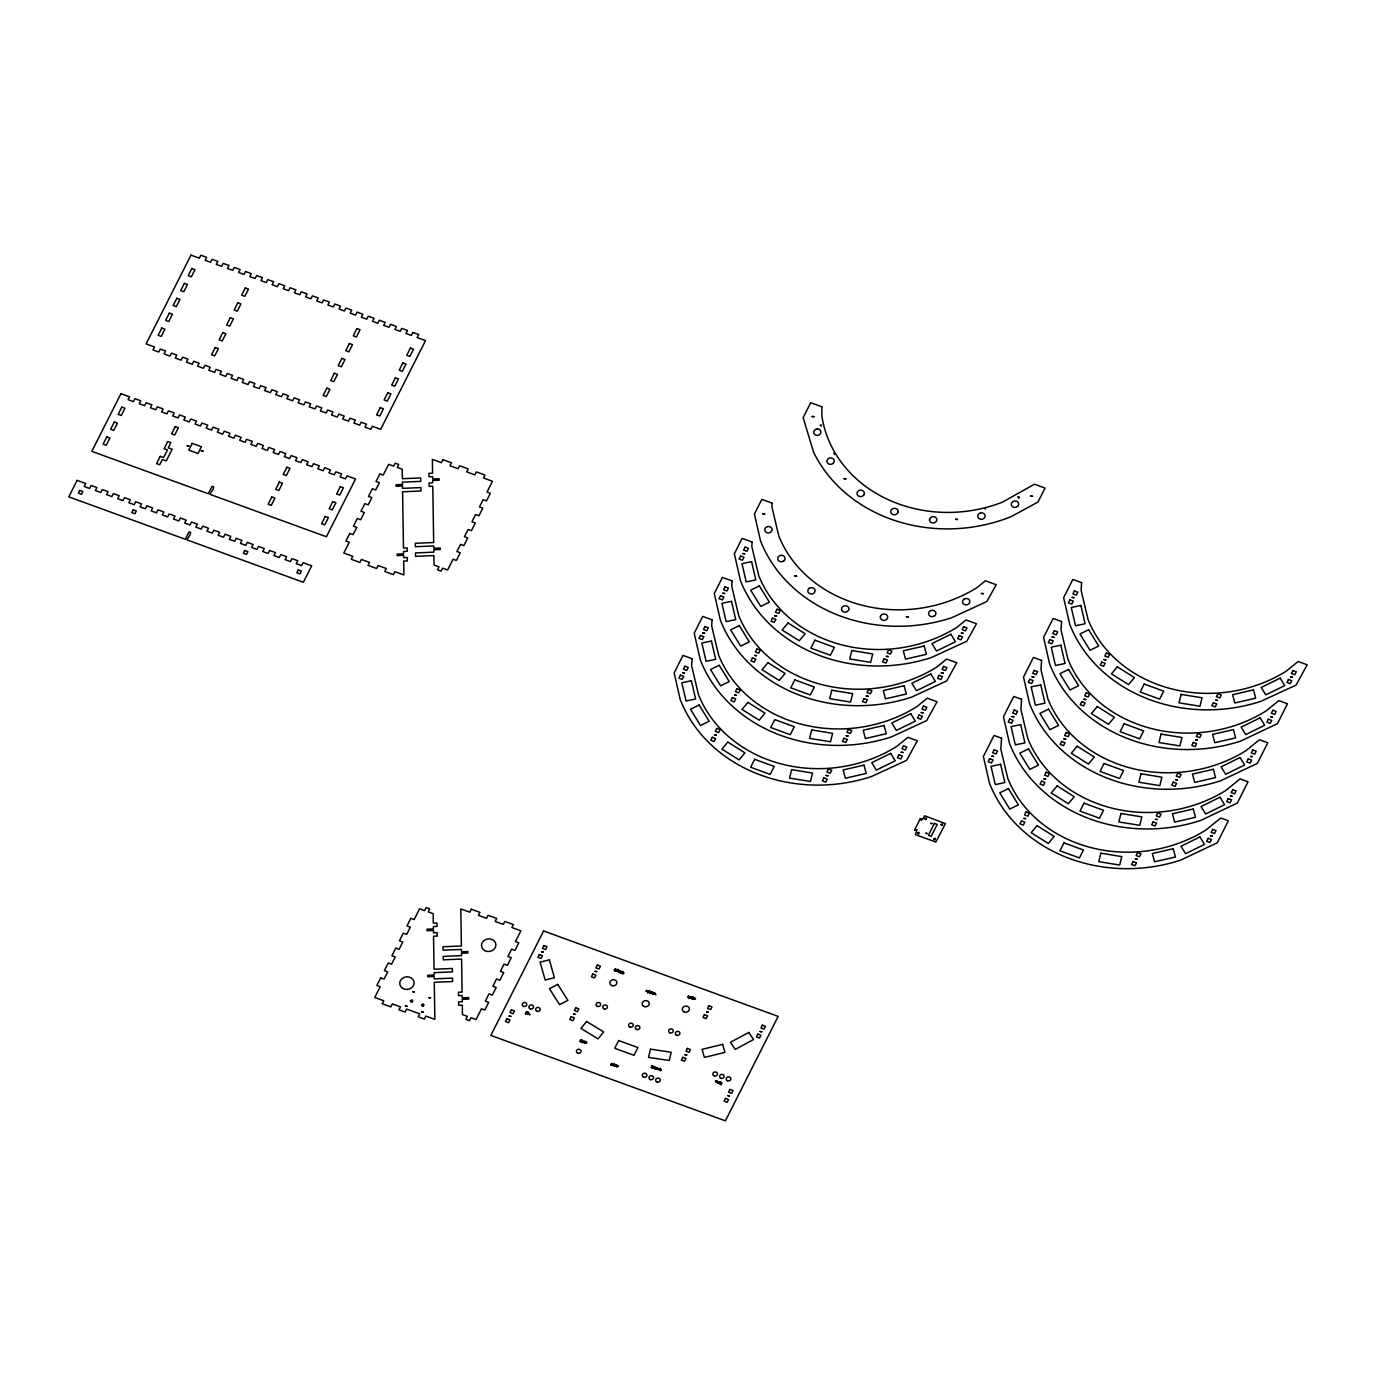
<?xml version="1.0" encoding="UTF-8"?>
<svg xmlns="http://www.w3.org/2000/svg" width="1376" height="1376" viewBox="0 0 1376 1376"><rect width="100%" height="100%" fill="white"/><g stroke="black" fill="none" stroke-linecap="round" stroke-linejoin="round"><path stroke-width="1.5" d="M612.131 1063.734L610.858 1064.542L612.096 1065.162M615.863 969.925C613.094 968.584 617.342 968.859 615.519 970.854M657.711 1068.825C658.812 1068.103 653.91 1070.494 657.401 1067.982M692.111 997.273C693.229 999.44 689.909 993.936 690.391 998.305M716.672 1080.831C713.817 1082.19 718.083 1083.342 716.363 1080.693M612.251 1063.442L612.544 1064.852L611.632 1063.768M648.113 990.875L647.597 991.89M617.807 971.301L617.979 969.994L616.895 970.235M528.384 1012.994C529.175 1011.085 525.116 1013.992 526.767 1012.392M720.886 1082.362L720.749 1084.322M617.652 971.422L616.018 971.267L618.03 969.495M720.284 1083.72L719.166 1083.308L719.837 1082.19M622.296 973.537L622.227 972.299M650.194 991.236C650.435 996.155 647.855 989.086 649.696 993.128M652.362 992.388C652.035 993.369 653.342 992.216 651.502 992.406M619.441 970.476C617.583 975.911 619.234 967.638 619.613 972.213M650.538 992.13L649.988 991.477M660.067 1070.666C659.637 1063.493 662.492 1075.12 659.998 1068.636M660.566 1069.565L659.689 1069.066M526.716 1013.579L527.765 1013.751L528.092 1012.1M580.861 1041.752L581.738 1040.617L580.672 1040.118M720.663 1083.308L719.854 1082.258M529.726 1014.748C529.003 1012.134 527.988 1013.734 529.726 1014.68M617.841 970.648L617.514 971.576M614.264 1064.25L614.092 1066.176L613.937 1064.491L612.423 1065.506L614.264 1064.25L612.423 1065.506M580.362 1041.58L581.532 1040.256M719.545 1082.465L720.061 1083.996M617.566 971.112L616.723 970.493M689.737 997.531L690.391 998.357L689.772 997.394M718.547 1082.602C716.793 1083.996 718.134 1079.386 717.36 1083.101M586.434 1042.819L586.434 1041.752L586.296 1042.802M617.772 1066.503L616.5 1066.95M654.598 1068.722L655.2 1067.742M690.047 997.72L690.58 998.374M617.652 1065.471L618.254 1066.331M655.647 1067.707L655.63 1067.363M586.658 1042.165L585.901 1041.752M615.45 1064.749L616.448 1065.746L615.244 1064.525M614.78 970.871L614.436 969.581L615.863 969.856M616.001 1064.818L615.536 1065.867M646.187 991.374L647.718 991.305L646.737 990.342M653.17 1066.194L652.74 1068.051M652.74 1068C654.976 1068.722 653.514 1064.044 653.789 1067.81M581.945 1041.185L581.962 1040.273M581.807 1042.595L582.977 1040.548M654.77 1067.415L655.647 1067.432M614.642 969.925L615.812 970.579M646.565 991.098L647.597 991.511M653.497 1067.707L652.602 1067.071L653.772 1067.759M656.283 1068.43L656.61 1069.444M692.214 998.701L693.143 997.273M584.542 1041.357L583.166 1042.612M693.865 999.268L694.14 997.703L693.865 998.942M617.342 1066.555L616.861 1065.592M654.546 1067.071L654.718 1068.43M653.927 993.988L654.202 992.75L653.892 994.315M585.471 1041.426L585.024 1043.146L586.21 1043.094M653.892 994.246C655.303 994.194 656.524 994.814 655.681 994.693M650.212 993.059L650.538 992.062M659.328 1069.72L660.016 1070.442M618.77 972.333L619.578 970.802M651.33 992.646C650.745 995.811 650.676 991.855 651.708 991.907M716.862 1081.553L716.827 1082.276M721.746 1082.912L721.11 1084.976L721.592 1082.585M717.532 1082.706L718.306 1082.878M616.052 970.235L615.657 969.082L615.829 970.648M691.543 997.462L690.442 998.099M610.91 1064.302L611.15 1065.127M691.75 997.686L692.283 999.045M820.836 425.562C818.789 425.648 822.091 424.221 821.472 425.855M525.236 1013.854L526.664 1011.652L525.529 1013.974M617.05 969.822L618.478 969.633M582.323 1042.303L581.721 1042.028M582.874 1042.509L583.871 1041.408M584.903 1041.271L584.336 1043.042L584.611 1041.735M619.905 972.694L620.731 971.009L620.198 972.798M620.559 972.987L621.883 971.422L621.35 973.21M622.829 971.903C624.979 972.815 623.122 974.758 622.468 973.623M647.632 993.094L648.767 990.772M614.573 1066.194L615.038 1064.474L615.984 1065.058M652.62 994.16L653.72 992.578L652.757 994.573M653.583 994.04L654.202 992.75M654.993 994.418L655.251 993.145M652.241 1065.832L651.278 1068L651.639 1065.815M689.015 996.929L688.464 995.639L687.776 997.359L689.256 997.032L688.877 998.529L689.41 996.792M658.02 1069.754L659.173 1068.412L658.072 1069.479M694.656 999.492L695.602 998.236L693.848 999.2M984.769 508.122L985.508 508.948L984.769 508.174M718.564 1082.654L719.304 1081.863L718.478 1083.497M1018.068 496.942C1018.257 499.78 1021.026 496.237 1018.068 496.994M581.928 1041.133L581.721 1040.05M580.534 1040.239L580.173 1041.305M527.369 1011.979L527.232 1013.871L527.197 1012.031M619.062 972.041L618.65 971.955M614.78 970.82L615.674 970.269M611.924 1065.282L611.236 1064.267L611.374 1065.179M656.266 1068.894L657.315 1068.842L656.369 1068.997M617.669 1065.746L617.532 1066.331M646.634 990.496L647.718 991.305M692.128 997.325L692.988 997.548M657.522 1068.258L656.713 1067.552M716.672 1081.054L716.363 1080.762M526.905 1013.321L527.834 1013.338M527.128 1012.512L528.074 1012.53M622.434 972.626L623.483 973.004L623.362 971.886M617.188 969.289L617.738 970.923M617.205 1065.454L617.084 1066.4M650.452 992.388L649.524 991.098M654.89 1068.739L654.77 1067.346M585.127 1043.249L586.451 1042.561M659.998 1068.705L660.463 1069.84M585.849 1042.492L586.296 1042.87M720.577 1082.241L721.058 1082.637M715.451 1081.33L716.844 1080.848M693.16 997.325L693.108 998.236M657.178 1067.828L657.436 1068.653M612.44 1063.51L612.75 1064.474M650.693 991.528L650.882 991.89M619.785 970.596L620.06 971.559M581.979 1040.325L581.738 1040.806M691.509 996.86L691.87 998.873M616.775 1066.022L616.534 1065.144M720.749 1082.258L720.852 1083.6M693.28 997.376L693.366 998.408M652.723 992.285L652.568 993.403M649.403 991.941L649.524 993.094M646.359 990.754L646.17 991.305M656.077 1068.103L656.197 1069.272M618.168 970.648L617.876 969.478M614.436 969.581L614.556 970.768M580.397 1040.342L580.5 1041.684M821.868 406.78L821.85 415.913A131.769 115.034 -7.2 0 0 1002.485 502.137L1034.477 484.214L1045.038 488.067L1037.968 502.051L1011.05 516.688A150.982 131.804 -7.2 0 1 813.594 452.24L803.154 417.65L810.705 402.721L821.868 406.78M187.188 445.755L188.873 445.944L187.188 445.755M201.343 450.915L203.046 451.104L201.343 450.915M412.662 991.7L414.365 991.89L412.662 991.7M421.572 1011.996L423.258 1012.186L421.572 1011.996M428.848 997.6L430.533 997.789L428.848 997.6M509.137 1016.159L510.823 1016.348L509.137 1016.159M595.068 971.404L596.771 971.594L595.068 971.404M682.668 672.692L684.491 672.898L682.668 672.692M685.093 1054.738L686.779 1054.928L685.093 1054.738M702.74 632.977L704.546 633.184L702.74 632.977M714.557 734.853L716.38 735.059L714.557 734.853M722.813 593.28L724.619 593.486L722.813 593.28M734.629 695.138L736.435 695.344L734.629 695.138M742.885 553.565L744.691 553.771L742.885 553.565M754.702 655.44L756.508 655.647L754.702 655.44M762.94 513.867L764.764 514.074L762.94 513.867M760.12 1031.518L761.822 1031.708L760.12 1031.518M774.757 615.726L776.58 615.932L774.757 615.726M794.829 576.028L796.635 576.234L794.829 576.028M812.15 416.481L813.956 416.687L812.15 416.481M826.15 775.496L827.974 775.703L826.15 775.496M844.038 478.642L845.862 478.848L844.038 478.642M846.223 735.782L848.029 735.988L846.223 735.782M866.295 696.084L868.101 696.273L866.295 696.084M886.35 656.369L888.174 656.576L886.35 656.369M901.194 752.276L903.017 752.483L901.194 752.276M906.423 616.672L908.229 616.861L906.423 616.672M914.644 829.848L916.674 831.035L915.35 834.63L935.869 842.06L945.45 823.588L924.689 815.813L922.694 819.116L920.303 818.668L914.644 829.848M915.539 829.608L916.863 829.745L915.539 829.608M921.266 712.579L923.072 712.768L921.266 712.579M917.586 833.082C919.22 836.212 920.166 830.382 917.586 833.082M920.561 819.683L921.886 819.821L920.596 819.528M925.773 833.34L927.097 833.478L925.773 833.34M930.795 823.398L932.12 823.553L930.795 823.398M933.771 838.964C935.405 842.112 936.351 836.281 933.771 838.964M941.339 672.864L943.145 673.07L941.339 672.864M941.046 824.568C942.68 827.716 943.626 821.885 941.046 824.568M955.632 519.285L957.455 519.492L955.632 519.285M961.394 633.166L963.217 633.356L961.394 633.166M981.466 593.452L983.272 593.658L981.466 593.452M991.907 756.25L993.73 756.456L991.976 756.06M1011.979 716.552L1013.785 716.758L1011.979 716.552M1030.676 496.065L1032.482 496.272L1030.676 496.065M1023.796 818.41L1025.602 818.617L1023.796 818.41M1032.052 676.837L1033.858 677.044L1032.052 676.837M1043.868 778.713L1045.674 778.919L1043.868 778.713M1052.107 637.14L1053.93 637.346L1052.107 637.14M1063.94 738.998L1065.746 739.204L1063.94 738.998M1072.179 597.425L1073.985 597.631L1072.179 597.425M1083.996 699.3L1085.819 699.507L1083.996 699.3M1104.068 659.586L1105.874 659.792L1104.068 659.586M1135.389 859.054L1137.195 859.26L1135.389 859.054M1155.462 819.356L1157.268 819.546L1155.462 819.356M1175.517 779.642L1177.34 779.848L1175.517 779.642M1195.589 739.944L1197.395 740.133L1195.589 739.944M1210.433 835.851L1212.239 836.04L1210.433 835.851M1215.662 700.229L1217.468 700.436L1215.662 700.229M1230.505 796.136L1232.311 796.343L1230.505 796.136M1250.578 756.439L1252.384 756.628L1250.578 756.439M1270.633 716.724L1272.456 716.93L1270.633 716.724M1290.705 677.026L1292.511 677.216L1290.705 677.026M541.611 951.917L543.296 952.123L541.611 951.917M929.557 519.337L929.505 520.162A3.681 3.216 -7.2 0 0 931.621 522.742L933.496 522.966A3.681 3.216 -7.2 0 0 936.781 520.231L936.832 519.388A3.681 3.216 -7.2 0 0 929.557 519.337M573.5 1014.078L575.185 1014.301L573.5 1014.078M706.679 1012.031L708.348 1012.254L706.679 1012.031M692.059 658.708L691.612 665.554L698.526 694.811A131.769 115.034 -7.2 0 0 896.619 746.514L907.954 737.33L917.345 740.752L906.578 760.343L871.283 776.614A150.982 131.804 -7.2 0 1 680.208 699.558L674.154 672.916L682.995 655.406L692.059 658.708M712.08 619.802L711.667 625.839L718.599 655.096A131.769 115.034 -7.2 0 0 916.674 706.8L927.321 698.2L937.056 701.743L926.65 720.646L891.356 736.917A150.982 131.804 -7.2 0 1 700.281 659.861L694.209 633.218L702.706 616.396L712.08 619.802M732.084 580.913L731.74 586.142L738.671 615.399A131.769 115.034 -7.2 0 0 936.746 667.102L946.671 659.07L956.767 662.75L946.722 680.931L911.428 697.202A150.982 131.804 -7.2 0 1 720.353 620.146L714.282 593.503L722.417 577.404L732.084 580.913M752.104 542.024L751.812 546.427L758.744 575.684A131.769 115.034 -7.2 0 0 956.819 627.387L966.021 619.94L976.478 623.741L966.795 641.233L931.483 657.504A150.982 131.804 -7.2 0 1 740.408 580.448L734.354 553.788L742.128 538.394L752.104 542.024M772.108 503.134L771.867 506.729L778.799 535.986A131.769 115.034 -7.2 0 0 976.874 587.69L985.388 580.81L996.19 584.748L986.85 601.518L951.556 617.79A150.982 131.804 -7.2 0 1 760.481 540.734L754.426 514.091L761.84 499.402L772.108 503.134M1001.573 738.19L1000.834 749.112L1007.765 778.369A131.769 115.034 -7.2 0 0 1205.84 830.072L1220.753 818.015L1228.355 820.784L1217.244 842.783L1180.522 860.189A150.982 131.804 -7.2 0 1 989.447 783.133L983.393 756.49L994.022 735.438L1001.573 738.19M1021.577 699.3L1020.906 709.414L1027.838 738.671A131.769 115.034 -7.2 0 0 1225.913 790.374L1240.103 778.885L1248.066 781.792L1237.316 803.068L1200.594 820.474A150.982 131.804 -7.2 0 1 1009.52 743.418L1003.448 716.776L1013.734 696.445L1021.577 699.3M1041.598 660.411L1040.978 669.699L1047.91 698.956A131.769 115.034 -7.2 0 0 1245.985 750.66L1259.47 739.755L1267.778 742.782L1257.372 763.37L1220.65 780.777A150.982 131.804 -7.2 0 1 1029.592 703.721L1023.52 677.061L1033.445 657.436L1041.598 660.411M1061.601 621.522L1061.034 630.002L1067.965 659.259A131.769 115.034 -7.2 0 0 1266.04 710.962L1278.82 700.625L1287.489 703.79L1277.444 723.656L1240.722 741.062A150.982 131.804 -7.2 0 1 1049.647 664.006L1043.593 637.363L1053.156 618.443L1061.601 621.522M1081.622 582.633L1081.106 590.287L1088.038 619.544A131.769 115.034 -7.2 0 0 1286.113 671.247L1298.17 661.495L1307.2 664.78L1296.089 685.093L1260.794 701.364A150.982 131.804 -7.2 0 1 1069.72 624.308L1063.648 597.648L1072.867 579.434L1081.622 582.633M405.404 1006.062L407.072 1006.32L405.404 1006.062M924.878 818.634C926.323 821.85 927.596 816.071 924.878 818.634M880.434 616.5L880.33 617.342A3.681 3.216 -7.2 0 0 884.063 620.387A3.681 3.216 -7.2 0 0 887.675 617.016L887.52 616.173A3.681 3.216 -7.2 0 0 885.766 614.315L883.925 613.971A3.681 3.216 -7.2 0 0 880.434 616.5M410.426 1000.834C412.318 1005.529 414.451 997.273 410.426 1000.834M421.589 1004.91C423.481 1009.588 425.614 1001.332 421.589 1004.91M650.452 1049.148L648.543 1057.404L669.286 1060.483L671.196 1052.244L650.452 1049.148M791.63 769.648L789.532 778.076L810.447 781.482L812.545 773.054L791.63 769.648M811.702 729.934L809.604 738.379L830.519 741.784L832.618 733.339L811.702 729.934M831.775 690.219L829.676 698.664L850.574 702.07L852.69 693.642L831.775 690.219M851.847 650.521L849.732 658.966L870.647 662.372L872.745 653.927L851.847 650.521M1100.869 853.206L1098.77 861.651L1119.686 865.057L1121.784 856.612L1100.869 853.206M1120.941 813.491L1118.843 821.936L1139.741 825.342L1141.856 816.914L1120.941 813.491M1141.014 773.794L1138.898 782.239L1159.813 785.644L1161.912 777.199L1141.014 773.794M1161.069 734.079L1158.97 742.524L1179.886 745.93L1181.984 737.502L1161.069 734.079M1181.141 694.381L1179.043 702.826L1199.958 706.232L1202.056 697.787L1181.141 694.381M727.732 1095.606L729.383 1095.898L727.732 1095.606M898.081 511.872L897.823 512.698A3.681 3.216 -7.2 0 1 893.024 514.555A3.681 3.216 -7.2 0 1 891.046 510.41L891.528 509.67A3.681 3.216 -7.2 0 1 894.933 508.346L896.688 508.948A3.681 3.216 -7.2 0 1 898.081 511.872M848.82 609.43L848.528 610.239A3.681 3.216 -7.2 0 1 843.626 611.873A3.681 3.216 -7.2 0 1 841.923 607.642L842.439 606.919A3.681 3.216 -7.2 0 1 845.913 605.75L847.616 606.42A3.681 3.216 -7.2 0 1 848.82 609.43M77.125 480.379L68.8 496.856L185.296 539.289L189.062 531.841L190.628 532.409L190.146 534.679L186.861 539.856L303.374 582.289L311.698 565.811L303.098 562.681L301.602 565.656L296.236 563.713L297.749 560.737L291.936 558.622L290.439 561.597L285.073 559.654L286.586 556.678L280.79 554.562L279.276 557.538L273.927 555.577L275.424 552.602L269.627 550.486L268.114 553.479L262.764 551.518L264.261 548.542L258.464 546.427L256.951 549.402L251.602 547.459L253.115 544.483L247.302 542.368L245.805 545.343L240.439 543.4L241.952 540.407L236.139 538.308L234.642 541.284L229.293 539.323L230.79 536.348L224.993 534.232L223.48 537.208L218.13 535.264L219.627 532.288L213.83 530.173L212.317 533.148L206.968 531.205L208.464 528.229L202.668 526.114L201.171 529.089L195.805 527.128L197.318 524.153L191.505 522.037L190.008 525.013L184.642 523.069L186.156 520.094L180.342 517.978L178.846 520.954L173.496 519.01L174.993 516.034L169.196 513.919L167.683 516.894L162.334 514.934L163.83 511.958L158.034 509.842L156.52 512.835L151.171 510.874L152.667 507.899L146.871 505.783L145.374 508.759L140.008 506.815L141.522 503.84L135.708 501.724L134.212 504.7L128.845 502.756L130.359 499.763L124.562 497.665L123.049 500.64L117.7 498.68L119.196 495.704L113.4 493.588L111.886 496.564L106.537 494.62L108.033 491.645L102.237 489.529L100.723 492.505L95.374 490.561L96.888 487.586L91.074 485.47L89.578 488.446L84.211 486.485L85.725 483.509L77.125 480.379M120.95 393.674L91.814 451.328L208.309 493.76L212.076 486.313L213.641 486.88L213.16 489.134L209.874 494.328L326.387 536.76L355.558 479.003L346.976 475.872L345.462 478.848L340.113 476.904L341.609 473.929L335.813 471.813L334.316 474.789L328.95 472.845L330.464 469.87L324.65 467.754L323.154 470.73L317.787 468.769L319.301 465.793L313.487 463.678L311.991 466.67L306.642 464.71L308.138 461.734L302.342 459.618L300.828 462.594L295.479 460.65L296.975 457.675L291.179 455.559L289.665 458.535L284.316 456.591L285.812 453.598L280.016 451.483L278.52 454.476L273.153 452.515L274.667 449.539L268.853 447.424L267.357 450.399L261.99 448.456L263.504 445.48L257.708 443.364L256.194 446.34L250.845 444.396L252.341 441.404L246.545 439.305L245.031 442.281L239.682 440.32L241.178 437.344L235.382 435.229L233.868 438.204L228.519 436.261L230.033 433.285L224.219 431.17L222.723 434.145L217.356 432.202L218.87 429.226L213.056 427.11L211.56 430.086L206.194 428.125L207.707 425.15L201.911 423.034L200.397 426.027L195.048 424.066L196.544 421.09L190.748 418.975L189.234 421.95L183.885 420.007L185.382 417.031L179.585 414.916L178.089 417.891L172.722 415.948L174.236 412.955L168.422 410.856L166.926 413.832L161.56 411.871L163.073 408.896L157.26 406.78L155.763 409.756L150.414 407.812L151.91 404.836L146.114 402.721L144.6 405.696L139.251 403.753L140.748 400.777L134.951 398.662L133.438 401.637L128.088 399.676L129.55 396.804L120.95 393.674M190.954 255.145L146.114 343.897L154.473 346.941L152.977 349.917L158.773 352.032L160.287 349.057L165.636 351L164.14 353.976L169.936 356.092L171.432 353.116L176.799 355.077L175.285 358.052L181.099 360.168L182.595 357.175L187.962 359.136L186.448 362.112L192.262 364.227L193.758 361.252L199.107 363.195L197.611 366.171L203.407 368.286L204.921 365.311L210.27 367.254L208.774 370.247L214.57 372.346L216.084 369.37L221.433 371.331L219.936 374.306L225.733 376.422L227.229 373.446L232.596 375.39L231.082 378.366L236.896 380.481L238.392 377.506L243.758 379.449L242.245 382.425L248.041 384.54L249.555 381.565L254.904 383.526L253.408 386.501L259.204 388.617L260.718 385.641L266.067 387.585L264.57 390.56L270.367 392.676L271.88 389.7L277.23 391.644L275.716 394.62L281.53 396.735L283.026 393.76L288.392 395.72L286.879 398.696L292.692 400.812L294.189 397.819L299.555 399.78L298.042 402.755L303.838 404.871L305.352 401.895L310.701 403.839L309.204 406.814L315.001 408.93L316.514 405.954L321.864 407.898L320.367 410.891L326.164 412.989L327.66 410.014L333.026 411.974L331.513 414.95L337.326 417.066L338.823 414.09L344.189 416.034L342.676 419.009L348.489 421.125L349.986 418.149L355.335 420.093L353.838 423.068L359.635 425.184L361.148 422.208L366.498 424.169L365.001 427.145L370.798 429.26L372.311 426.268L380.67 429.329L425.528 340.577L417.152 337.533L418.665 334.557L412.852 332.442L411.355 335.417L405.989 333.474L407.502 330.481L401.706 328.382L400.192 331.358L394.843 329.397L396.34 326.422L390.543 324.306L389.03 327.282L383.68 325.338L385.177 322.362L379.38 320.247L377.867 323.222L372.518 321.279L374.031 318.303L368.218 316.188L366.721 319.163L361.355 317.202L362.868 314.227L357.055 312.111L355.558 315.104L350.192 313.143L351.706 310.168L345.909 308.052L344.396 311.028L339.046 309.084L340.543 306.108L334.746 303.993L333.233 306.968L327.884 305.025L329.38 302.032L323.584 299.934L322.087 302.909L316.721 300.948L318.234 297.973L312.421 295.857L310.924 298.833L305.558 296.889L307.072 293.914L301.258 291.798L299.762 294.774L294.412 292.83L295.909 289.854L290.112 287.739L288.599 290.714L283.25 288.754L284.746 285.778L278.95 283.662L277.436 286.638L272.087 284.694L273.583 281.719L267.787 279.603L266.29 282.579L260.924 280.635L262.438 277.66L256.624 275.544L255.128 278.52L249.761 276.559L251.275 273.583L245.478 271.468L243.965 274.46L238.616 272.5L240.112 269.524L234.316 267.408L232.802 270.384L227.453 268.44L228.949 265.465L223.153 263.349L221.639 266.325L216.29 264.381L217.804 261.388L211.99 259.29L210.494 262.266L205.127 260.305L206.641 257.329L200.827 255.214L199.331 258.189L190.954 255.145M79.739 490.389L78.329 493.158L81.459 494.311L82.87 491.524L79.739 490.389M106.778 436.88L103.114 444.121L106.244 445.274L109.908 438.015L106.778 436.88M114.311 421.985L110.648 429.243L113.761 430.378L117.424 423.137L114.311 421.985M121.828 407.107L118.164 414.348L121.294 415.483L124.958 408.242L121.828 407.107M161.783 328.038L158.12 335.28L161.25 336.415L164.914 329.174L161.783 328.038M169.317 313.143L165.653 320.384L168.766 321.537L172.43 314.278L169.317 313.143M176.833 298.248L173.17 305.506L176.3 306.642L179.964 299.4L176.833 298.248M184.367 283.37L180.703 290.611L183.816 291.746L187.48 284.505L184.367 283.37M191.883 268.475L188.22 275.716L191.35 276.851L195.014 269.61L191.883 268.475M133.197 509.86L131.786 512.629L134.917 513.764L136.31 510.995L133.197 509.86M160.235 456.35L156.572 463.592L159.685 464.727L162.334 459.515L166.238 460.943L172.155 449.23L168.25 447.802L170.882 442.59L167.752 441.455L164.088 448.714L167.442 449.918L163.572 457.572L160.235 456.35M175.285 426.577L171.622 433.818L174.735 434.954L178.398 427.712L175.285 426.577M215.241 347.509L211.577 354.75L214.708 355.885L218.371 348.644L215.241 347.509M222.757 332.614L219.111 339.855L222.224 340.99L225.888 333.749L222.757 332.614M230.291 317.718L226.627 324.977L229.758 326.112L233.421 318.854L230.291 317.718M237.807 302.84L234.161 310.082L237.274 311.217L240.938 303.976L237.807 302.84M245.341 287.945L241.677 295.186L244.808 296.322L248.471 289.08L245.341 287.945M192.193 443.382L188.77 450.124L198.041 453.495L201.446 446.753L192.193 443.382M244.773 550.503L243.38 553.272L246.493 554.408L247.904 551.638L244.773 550.503M271.829 496.994L268.165 504.235L271.278 505.37L274.942 498.129L271.829 496.994M279.345 482.099L275.682 489.34L278.812 490.492L282.476 483.234L279.345 482.099M286.879 467.204L283.215 474.462L286.328 475.597L289.992 468.356L286.879 467.204M326.834 388.152L323.171 395.394L326.301 396.529L329.948 389.288L326.834 388.152M334.351 373.257L330.687 380.498L333.818 381.634L337.481 374.392L334.351 373.257M341.884 358.362L338.221 365.603L341.351 366.756L344.998 359.497L341.884 358.362M349.401 343.467L345.737 350.725L348.868 351.86L352.531 344.619L349.401 343.467M356.934 328.589L353.271 335.83L356.401 336.965L360.065 329.724L356.934 328.589M298.231 569.956L296.838 572.743L299.951 573.878L301.361 571.109L298.231 569.956M325.269 516.464L321.606 523.706L324.736 524.841L328.4 517.6L325.269 516.464M332.803 501.569L329.139 508.81L332.27 509.946L335.916 502.704L332.803 501.569M340.319 486.674L336.656 493.932L339.786 495.068L343.45 487.809L340.319 486.674M380.292 407.606L376.628 414.864L379.742 415.999L383.405 408.758L380.292 407.606M387.808 392.728L384.145 399.969L387.275 401.104L390.939 393.863L387.808 392.728M395.342 377.832L391.678 385.074L394.792 386.209L398.455 378.968L395.342 377.832M402.858 362.937L399.195 370.196L402.325 371.331L405.989 364.072L402.858 362.937M410.392 348.059L406.728 355.3L409.842 356.436L413.505 349.194L410.392 348.059M349.779 533.406L345.909 541.043L349.263 542.264L343.811 553.032L352.789 556.317L351.293 559.292L359.876 562.423L361.389 559.447L369.542 562.406L368.028 565.381L376.628 568.512L378.125 565.536L386.278 568.512L384.764 571.487L393.364 574.618L394.86 571.642L403.89 574.927L403.684 561.098L407.348 560.944L407.296 557.521L403.632 557.676L403.581 555.319L397.165 555.594L397.148 554.081L403.564 553.823L403.529 551.466L407.193 551.312L407.141 547.872L403.478 548.026L402.583 491.782L420.936 491.008L420.884 487.586L402.532 488.36L402.497 486.003L396.064 486.261L396.047 484.765L402.463 484.49L402.428 482.133L420.781 481.376L420.729 477.936L402.377 478.71L402.222 469.25L397.251 467.444L398.748 464.469L395.187 463.162L393.674 466.137L388.651 464.314L383.216 475.064L379.879 473.843L376.009 481.497L379.363 482.718L375.7 489.959L372.346 488.738L368.493 496.375L371.83 497.596L368.166 504.854L364.829 503.633L360.959 511.27L364.313 512.491L360.65 519.732L357.296 518.511L353.426 526.165L356.78 527.386L353.116 534.628L349.779 533.406M442.9 459.687L441.404 462.663L432.374 459.378L432.58 473.189L428.916 473.344L428.968 476.767L432.632 476.612L432.683 478.986L439.099 478.71L439.116 480.207L432.7 480.482L432.735 482.838L429.071 482.993L429.123 486.416L432.786 486.261L433.681 542.522L415.328 543.279L415.38 546.719L433.732 545.945L433.767 548.302L440.2 548.026L440.217 549.54L433.801 549.798L433.836 552.154L415.483 552.928L415.535 556.351L433.887 555.594L434.042 565.037L439.013 566.843L437.516 569.836L441.077 571.126L442.59 568.15L447.613 569.974L453.048 559.224L456.385 560.445L460.255 552.808L456.901 551.587L460.564 544.346L463.918 545.567L467.771 537.913L464.434 536.692L468.098 529.45L471.435 530.672L475.305 523.018L471.951 521.814L475.614 514.555L478.968 515.776L482.821 508.14L479.484 506.918L483.148 499.677L486.485 500.881L490.355 493.244L487.001 492.023L492.453 481.256L483.458 477.988L484.971 475.012L476.371 471.882L474.875 474.858L466.722 471.882L468.236 468.906L459.636 465.776L458.139 468.752L449.986 465.793L451.5 462.818L442.9 459.687M380.722 977.854L376.852 985.508L380.206 986.712L374.771 997.497L383.749 1000.765L382.236 1003.74L390.836 1006.871L392.332 1003.895L400.485 1006.854L398.971 1009.829L405.06 1012.048L406.574 1009.072L419.732 1013.871L418.235 1016.847L424.307 1019.066L425.82 1016.09L434.85 1019.375L434.266 982.309L452.618 981.535L452.549 978.112L434.214 978.869L434.162 976.513L427.747 976.788L427.73 975.292L434.145 975.016L434.111 972.66L452.463 971.886L452.412 968.463L434.059 969.237L433.526 936.23L437.207 936.076L437.155 932.653L433.474 932.808L433.44 930.451L427.024 930.709L426.99 929.213L433.423 928.938L433.388 926.581L437.052 926.426L437 923.004L433.32 923.158L433.182 913.716L428.194 911.892L429.708 908.917L426.13 907.61L424.616 910.602L419.611 908.762L414.176 919.512L410.822 918.291L406.952 925.945L410.306 927.166L406.642 934.407L403.288 933.186L399.436 940.823L402.79 942.044L399.126 949.302L395.772 948.081L391.902 955.718L395.256 956.939L391.592 964.18L388.238 962.959L384.386 970.613L387.74 971.834L384.076 979.076L380.722 977.854M471.332 909.226L469.835 912.202L460.805 908.917L461.39 945.983L443.038 946.757L443.089 950.18L461.442 949.423L461.476 951.779L467.909 951.504L467.926 953L461.51 953.276L461.545 955.632L443.192 956.406L443.244 959.829L461.596 959.055L462.112 992.062L458.449 992.216L458.5 995.639L462.164 995.484L462.198 997.841L468.631 997.583L468.648 999.079L462.233 999.354L462.267 1001.711L458.604 1001.866L458.655 1005.288L462.319 1005.134L462.474 1014.576L467.444 1016.4L465.948 1019.375L469.526 1020.682L471.022 1017.707L476.044 1019.53L481.48 1008.78L484.834 1010.001L488.686 1002.347L485.332 1001.126L488.996 993.885L492.35 995.106L496.22 987.469L492.866 986.248L496.53 978.99L499.884 980.211L503.736 972.574L500.382 971.353L504.046 964.112L507.4 965.333L511.27 957.679L507.916 956.458L511.58 949.216L514.934 950.438L518.786 942.801L515.45 941.58L520.885 930.812L511.906 927.527L513.403 924.552L504.82 921.421L503.306 924.397L495.171 921.438L496.667 918.463L488.067 915.332L486.571 918.308L478.418 915.332L479.932 912.357L471.332 909.226M543.606 930.967L490.819 1035.423L725.376 1120.855L778.162 1016.4L543.606 930.967M680.398 675.169L678.901 678.144L682.238 679.366L683.752 676.39L680.398 675.169M684.921 666.225L683.408 669.2L686.762 670.422L688.258 667.446L684.921 666.225M700.47 635.454L698.974 638.43L702.31 639.651L703.824 636.675L700.47 635.454M704.994 626.527L703.48 629.503L706.834 630.724L708.33 627.748L704.994 626.527M720.542 595.756L719.029 598.732L722.383 599.953L723.879 596.96L720.542 595.756M725.049 586.812L723.552 589.788L726.889 591.009L728.403 588.034L725.049 586.812M740.598 556.042L739.101 559.017L742.455 560.238L743.952 557.263L740.598 556.042M745.121 547.115L743.608 550.09L746.962 551.312L748.475 548.336L745.121 547.115M506.867 1018.756L505.456 1021.542L508.587 1022.678L509.98 1019.891L506.867 1018.756M511.373 1009.829L509.98 1012.598L513.093 1013.751L514.504 1010.964L511.373 1009.829M539.323 954.531L537.93 957.318L541.043 958.453L542.454 955.666L539.323 954.531M543.847 945.604L542.436 948.374L545.567 949.526L546.977 946.74L543.847 945.604M834.114 453.254L834.854 454.08L834.114 453.306M712.286 737.312L710.79 740.305L714.127 741.509L715.64 738.534L712.286 737.312M716.81 728.386L715.296 731.361L718.65 732.582L720.147 729.607L716.81 728.386M732.359 697.615L730.845 700.59L734.199 701.812L735.713 698.836L732.359 697.615M736.865 688.671L735.369 691.664L738.723 692.868L740.219 689.892L736.865 688.671M752.431 657.9L750.918 660.876L754.272 662.097L755.768 659.121L752.431 657.9M756.938 648.973L755.441 651.949L758.778 653.17L760.292 650.194L756.938 648.973M772.486 618.202L770.99 621.178L774.327 622.399L775.84 619.424L772.486 618.202M777.01 609.258L775.496 612.251L778.85 613.455L780.347 610.48L777.01 609.258M571.229 1016.692L569.819 1019.478L572.949 1020.614L574.36 1017.827L571.229 1016.692M575.736 1007.765L574.342 1010.534L577.456 1011.687L578.866 1008.9L575.736 1007.765M592.798 974.002L591.405 976.788L594.518 977.923L595.928 975.154L592.798 974.002M597.322 965.075L595.911 967.861L599.042 968.996L600.435 966.21L597.322 965.075M754.684 759.311L750.677 767.258L770.199 774.378L774.206 766.432L754.684 759.311M774.757 719.614L770.732 727.56L790.271 734.664L794.279 726.717L774.757 719.614M794.812 679.899L790.804 687.845L810.326 694.966L814.351 687.02L794.812 679.899M814.884 640.201L810.877 648.148L830.399 655.251L834.406 647.305L814.884 640.201M618.65 1040.531L614.728 1048.271L634.044 1055.306L637.948 1047.549L618.65 1040.531M682.823 1057.336L681.412 1060.122L684.543 1061.257L685.953 1058.471L682.823 1057.336M687.329 1048.409L685.936 1051.178L689.049 1052.313L690.46 1049.544L687.329 1048.409M704.392 1014.645L702.981 1017.432L706.112 1018.567L707.522 1015.798L704.392 1014.645M708.915 1005.736L707.522 1008.488L710.618 1009.623L712.011 1006.871L708.915 1005.736M823.88 777.956L822.384 780.932L825.72 782.153L827.234 779.177L823.88 777.956M828.404 769.029L826.89 772.005L830.244 773.226L831.74 770.25L828.404 769.029M843.952 738.258L842.439 741.234L845.793 742.455L847.289 739.48L843.952 738.258M848.459 729.314L846.962 732.307L850.299 733.511L851.813 730.536L848.459 729.314M864.008 698.544L862.511 701.519L865.865 702.74L867.362 699.765L864.008 698.544M868.531 689.617L867.018 692.592L870.372 693.814L871.885 690.838L868.531 689.617M884.08 658.846L882.584 661.822L885.92 663.043L887.434 660.067L884.08 658.846M888.604 649.902L887.09 652.878L890.444 654.099L891.94 651.123L888.604 649.902M725.41 1098.358L724 1101.144L727.13 1102.279L728.54 1099.493L725.41 1098.358M729.934 1089.431L728.523 1092.2L731.654 1093.335L733.047 1090.566L729.934 1089.431M757.849 1034.116L756.456 1036.902L759.569 1038.037L760.98 1035.268L757.849 1034.116M762.373 1025.189L760.962 1027.975L764.093 1029.11L765.486 1026.324L762.373 1025.189M898.924 754.753L897.427 757.729L900.764 758.95L902.278 755.974L898.924 754.753M903.447 745.809L901.934 748.785L905.288 750.006L906.784 747.03L903.447 745.809M918.996 715.038L917.482 718.014L920.836 719.235L922.333 716.26L918.996 715.038M923.502 706.112L922.006 709.087L925.343 710.308L926.856 707.333L923.502 706.112M939.068 675.341L937.555 678.316L940.909 679.538L942.405 676.562L939.068 675.341M943.575 666.397L942.078 669.372L945.415 670.594L946.929 667.618L943.575 666.397M959.124 635.626L957.627 638.602L960.964 639.823L962.478 636.847L959.124 635.626M963.647 626.699L962.134 629.675L965.488 630.896L966.984 627.92L963.647 626.699M934.407 823.381L928.387 835.301L931.191 836.316L937.211 824.396L934.407 823.381M989.636 758.726L988.14 761.702L991.477 762.923L992.99 759.948L989.636 758.726M994.16 749.8L992.646 752.775L996 753.996L997.497 751.021L994.16 749.8M1009.709 719.029L1008.195 722.004L1011.549 723.226L1013.046 720.233L1009.709 719.029M1014.215 710.085L1012.719 713.06L1016.056 714.282L1017.569 711.306L1014.215 710.085M1029.781 679.314L1028.268 682.29L1031.622 683.511L1033.118 680.535L1029.781 679.314M1034.288 670.387L1032.791 673.363L1036.128 674.584L1037.642 671.591L1034.288 670.387M1049.836 639.616L1048.34 642.592L1051.677 643.813L1053.19 640.82L1049.836 639.616M1054.36 630.672L1052.846 633.648L1056.2 634.869L1057.697 631.894L1054.36 630.672M1069.909 599.902L1068.395 602.877L1071.749 604.098L1073.263 601.123L1069.909 599.902M1074.415 590.975L1072.919 593.95L1076.273 595.172L1077.769 592.179L1074.415 590.975M1021.525 820.887L1020.012 823.863L1023.366 825.084L1024.879 822.108L1021.525 820.887M1026.049 811.943L1024.535 814.936L1027.889 816.14L1029.386 813.164L1026.049 811.943M1041.598 781.172L1040.084 784.148L1043.438 785.369L1044.934 782.394L1041.598 781.172M1046.104 772.246L1044.608 775.221L1047.944 776.442L1049.458 773.467L1046.104 772.246M1061.653 741.475L1060.156 744.45L1063.51 745.672L1065.007 742.696L1061.653 741.475M1066.176 732.531L1064.663 735.524L1068.017 736.728L1069.53 733.752L1066.176 732.531M1081.725 701.76L1080.229 704.736L1083.566 705.957L1085.079 702.981L1081.725 701.76M1086.249 692.833L1084.735 695.809L1088.089 697.03L1089.586 694.054L1086.249 692.833M1101.798 662.062L1100.284 665.038L1103.638 666.259L1105.134 663.284L1101.798 662.062M1106.304 653.118L1104.808 656.094L1108.144 657.315L1109.658 654.34L1106.304 653.118M1063.923 842.886L1059.898 850.832L1079.438 857.936L1083.445 849.99L1063.923 842.886M1083.996 803.171L1079.971 811.118L1099.51 818.238L1103.518 810.292L1083.996 803.171M1104.051 763.474L1100.043 771.42L1119.565 778.524L1123.59 770.577L1104.051 763.474M1124.123 723.759L1120.116 731.705L1139.638 738.826L1143.645 730.88L1124.123 723.759M1144.196 684.061L1140.171 692.008L1159.71 699.111L1163.718 691.165L1144.196 684.061M1133.119 861.531L1131.605 864.506L1134.959 865.728L1136.473 862.752L1133.119 861.531M1137.625 852.587L1136.129 855.562L1139.483 856.784L1140.979 853.808L1137.625 852.587M1153.191 821.816L1151.678 824.792L1155.032 826.013L1156.528 823.037L1153.191 821.816M1157.698 812.889L1156.201 815.865L1159.538 817.086L1161.052 814.11L1157.698 812.889M1173.246 782.118L1171.75 785.094L1175.087 786.315L1176.6 783.34L1173.246 782.118M1177.77 773.174L1176.256 776.15L1179.61 777.371L1181.107 774.396L1177.77 773.174M1193.319 742.404L1191.805 745.379L1195.159 746.6L1196.673 743.625L1193.319 742.404M1197.825 733.477L1196.329 736.452L1199.683 737.674L1201.179 734.698L1197.825 733.477M1213.391 702.706L1211.878 705.682L1215.232 706.903L1216.728 703.927L1213.391 702.706M1217.898 693.762L1216.401 696.738L1219.738 697.959L1221.252 694.983L1217.898 693.762M1208.162 838.311L1206.649 841.286L1210.003 842.508L1211.516 839.532L1208.162 838.311M1212.669 829.384L1211.172 832.36L1214.526 833.581L1216.023 830.605L1212.669 829.384M1228.235 798.613L1226.721 801.589L1230.075 802.81L1231.572 799.834L1228.235 798.613M1232.741 789.669L1231.245 792.645L1234.582 793.866L1236.095 790.89L1232.741 789.669M1248.29 758.898L1246.794 761.874L1250.13 763.095L1251.644 760.12L1248.29 758.898M1252.814 749.972L1251.3 752.947L1254.654 754.168L1256.15 751.193L1252.814 749.972M1268.362 719.201L1266.866 722.176L1270.203 723.398L1271.716 720.422L1268.362 719.201M1272.886 710.257L1271.372 713.232L1274.726 714.454L1276.223 711.478L1272.886 710.257M1288.435 679.486L1286.921 682.462L1290.275 683.683L1291.772 680.707L1288.435 679.486M1292.941 670.559L1291.445 673.535L1294.782 674.756L1296.295 671.78L1292.941 670.559M586.537 1021.508L580.93 1028.44L598.061 1038.846L603.668 1031.914L586.537 1021.508M788.018 622.967L782.136 630.002L799.267 640.752L805.149 633.734L788.018 622.967M767.963 662.682L762.08 669.716L779.194 680.466L785.077 673.432L767.963 662.682M747.89 702.379L742.008 709.414L759.122 720.181L765.004 713.146L747.89 702.379M727.818 742.094L721.936 749.129L739.067 759.879L744.949 752.844L727.818 742.094M1117.329 666.827L1111.447 673.862L1128.561 684.612L1134.443 677.594L1117.329 666.827M1097.257 706.542L1091.374 713.576L1108.506 724.326L1114.371 717.292L1097.257 706.542M1077.184 746.239L1071.319 753.274L1088.433 764.024L1094.316 757.006L1077.184 746.239M1057.129 785.954L1051.247 792.989L1068.361 803.739L1074.243 796.704L1057.129 785.954M1037.057 825.652L1031.174 832.686L1048.306 843.454L1054.171 836.419L1037.057 825.652M863.698 495.102L863.062 495.756A3.681 3.216 -7.2 0 1 857.884 495.549A3.681 3.216 -7.2 0 1 858.297 491.008L859.106 490.527A3.681 3.216 -7.2 0 1 861.909 490.303L863.474 491.198A3.681 3.216 -7.2 0 1 863.698 495.102M809.329 588.257L808.641 588.859A3.681 3.216 -7.2 0 0 808.555 592.781L810.051 593.778A3.681 3.216 -7.2 0 0 813.698 593.297L814.386 592.695A3.681 3.216 -7.2 0 0 809.329 588.257M1017.655 506.334L1016.038 507.245A3.681 3.216 -7.2 0 1 1012.478 506.609L1011.859 505.99A3.681 3.216 -7.2 0 1 1013.063 501.518A3.681 3.216 -7.2 0 1 1018.102 502.412L1018.498 503.169A3.681 3.216 -7.2 0 1 1017.655 506.334M833.202 463.334L832.428 463.867A3.681 3.216 -7.2 0 1 828.008 463.506L827.045 462.095A3.681 3.216 -7.2 0 1 828.748 458.432L829.625 458.07A3.681 3.216 -7.2 0 1 833.202 463.334M783.821 560.875L783.013 561.374A3.681 3.216 -7.2 0 1 778.111 560.066A3.681 3.216 -7.2 0 1 779.762 555.698L780.674 555.405A3.681 3.216 -7.2 0 1 784.148 556.334L784.991 557.796A3.681 3.216 -7.2 0 1 783.821 560.875M964.576 598.904L963.785 599.386A3.681 3.216 -7.2 0 0 962.908 603.256L963.441 603.944A3.681 3.216 -7.2 0 0 969.495 600.211L968.962 599.54A3.681 3.216 -7.2 0 0 965.488 598.612L964.576 598.904M748.75 1032.447L730.45 1042.32L735.248 1049.406L753.549 1039.534L748.75 1032.447M557.762 984.408L549.402 988.656L559.55 1004.635L567.927 1000.369L557.762 984.408M759.346 585.866L750.694 590.149L760.722 606.42L769.373 602.155L759.346 585.866M739.29 625.581L730.639 629.847L740.649 646.135L749.301 641.87L739.29 625.581M719.218 665.279L710.566 669.562L720.577 685.833L729.228 681.567L719.218 665.279M699.146 704.994L690.494 709.259L700.522 725.548L709.173 721.282L699.146 704.994M1088.657 629.726L1080.005 633.992L1090.016 650.28L1098.667 646.015L1088.657 629.726M1068.584 669.441L1059.933 673.707L1069.96 689.995L1078.612 685.73L1068.584 669.441M1048.529 709.139L1039.878 713.422L1049.888 729.693L1058.54 725.427L1048.529 709.139M1028.457 748.854L1019.805 753.119L1029.816 769.408L1038.467 765.142L1028.457 748.854M1008.384 788.551L999.733 792.834L1009.76 809.105L1018.412 804.84L1008.384 788.551M950.885 634.267L931.948 643.572L936.506 651.02L955.443 641.715L950.885 634.267M930.812 673.965L911.875 683.27L916.45 690.735L935.388 681.412L930.812 673.965M910.757 713.68L891.82 722.985L896.378 730.432L915.315 721.127L910.757 713.68M890.685 753.377L871.748 762.7L876.306 770.147L895.243 760.825L890.685 753.377M1280.196 678.127L1261.242 687.432L1265.817 694.88L1284.754 685.575L1280.196 678.127M1260.124 717.825L1241.186 727.13L1245.744 734.595L1264.682 725.272L1260.124 717.825M1240.051 757.54L1221.114 766.845L1225.672 774.292L1244.626 764.987L1240.051 757.54M1219.996 797.237L1201.042 806.542L1205.617 814.007L1224.554 804.685L1219.996 797.237M1199.924 836.952L1180.986 846.257L1185.544 853.705L1204.482 844.4L1199.924 836.952M980.486 513.024L979.592 513.368A3.681 3.216 -7.2 0 0 977.768 516.206L977.906 517.032A3.681 3.216 -7.2 0 0 982.412 519.165A3.681 3.216 -7.2 0 0 984.992 515.14L984.614 514.383A3.681 3.216 -7.2 0 0 981.432 512.87L980.486 513.024M933.874 616.31L932.016 616.689A3.681 3.216 -7.2 0 1 928.645 614.212L928.576 613.386A3.681 3.216 -7.2 0 1 935.542 611.959L935.852 612.733A3.681 3.216 -7.2 0 1 933.874 616.31M767.791 526.561L766.879 526.836A3.681 3.216 -7.2 0 0 764.764 529.536L765.09 531.153A3.681 3.216 -7.2 0 0 768.1 532.925L769.064 532.856A3.681 3.216 -7.2 0 0 772.039 529.055A3.681 3.216 -7.2 0 0 767.791 526.561M549.368 959.88L540.097 962.134L545.171 980.039L554.425 977.734L549.368 959.88M722.658 1044.35L702.104 1049.355L704.357 1057.422L724.928 1052.416L722.658 1044.35M924.208 646.015L903.327 650.814L905.511 659.121L926.392 654.305L924.208 646.015M904.135 685.73L883.272 690.528L885.456 698.819L906.32 694.02L904.135 685.73M884.08 725.427L863.199 730.243L865.384 738.534L886.264 733.718L884.08 725.427M864.008 765.142L843.127 769.941L845.311 778.231L866.192 773.432L864.008 765.142M1253.502 689.875L1232.638 694.674L1234.822 702.981L1255.686 698.165L1253.502 689.875M1233.446 729.59L1212.566 734.388L1214.75 742.679L1235.631 737.88L1233.446 729.59M1213.374 769.287L1192.51 774.086L1194.695 782.394L1215.558 777.578L1213.374 769.287M1193.302 809.002L1172.438 813.801L1174.622 822.091L1195.486 817.292L1193.302 809.002M1173.246 848.7L1152.366 853.516L1154.55 861.806L1175.431 856.99L1173.246 848.7M751.588 561.649L741.991 563.627L746.222 581.893L755.82 579.898L751.588 561.649M731.516 601.346L721.918 603.324L726.15 621.591L735.747 619.613L731.516 601.346M711.444 641.061L701.863 643.039L706.077 661.306L715.675 659.328L711.444 641.061M691.388 680.759L681.791 682.737L686.022 701.003L695.62 699.025L691.388 680.759M1080.882 605.492L1071.285 607.487L1075.516 625.736L1085.114 623.758L1080.882 605.492M1060.827 645.206L1051.23 647.184L1055.461 665.451L1065.058 663.473L1060.827 645.206M1040.755 684.921L1031.157 686.899L1035.388 705.166L1044.986 703.17L1040.755 684.921M1020.682 724.619L1011.085 726.597L1015.316 744.863L1024.914 742.885L1020.682 724.619M1000.627 764.334L991.03 766.312L995.261 784.578L1004.841 782.583L1000.627 764.334M817.189 428.951L816.243 429.106A3.681 3.216 -7.2 0 0 817.241 435.384L818.187 435.246A3.681 3.216 -7.2 0 0 820.887 432.047L820.388 430.447A3.681 3.216 -7.2 0 0 817.189 428.951M402.652 988.329A7.224 6.312 -7.2 0 0 414.107 983.599A7.224 6.312 -7.2 0 0 404.045 977.407A7.224 6.312 -7.2 0 0 402.652 988.329M484.92 950.678A7.224 6.312 -7.2 0 0 495.928 945.157A7.224 6.312 -7.2 0 0 485.298 939.705A7.224 6.312 -7.2 0 0 484.92 950.678M523.534 1006.424A2.322 2.03 -7.2 0 0 526.802 1004.274A2.322 2.03 -7.2 0 0 523.121 1002.932A2.322 2.03 -7.2 0 0 523.534 1006.424M530.224 1008.866A2.322 2.03 -7.2 0 0 533.492 1006.716A2.322 2.03 -7.2 0 0 529.829 1005.374A2.322 2.03 -7.2 0 0 530.224 1008.866M536.932 1011.308A2.322 2.03 -7.2 0 0 540.183 1009.141A2.322 2.03 -7.2 0 0 536.52 1007.817A2.322 2.03 -7.2 0 0 536.932 1011.308M577.765 1053.156A2.322 2.03 -7.2 0 0 581.033 1051.006A2.322 2.03 -7.2 0 0 577.37 1049.664A2.322 2.03 -7.2 0 0 577.765 1053.156M597.442 1006.406A2.322 2.03 -7.2 0 0 600.693 1004.256A2.322 2.03 -7.2 0 0 597.029 1002.915A2.322 2.03 -7.2 0 0 597.442 1006.406M604.133 1008.849A2.322 2.03 -7.2 0 0 607.401 1006.699A2.322 2.03 -7.2 0 0 603.72 1005.357A2.322 2.03 -7.2 0 0 604.133 1008.849M611.907 985.629A3.56 3.096 -7.2 0 0 616.878 982.344A3.56 3.096 -7.2 0 0 611.288 980.297A3.56 3.096 -7.2 0 0 611.907 985.629M629.933 1027.064A2.322 2.03 -7.2 0 0 633.201 1024.914A2.322 2.03 -7.2 0 0 629.537 1023.572A2.322 2.03 -7.2 0 0 629.933 1027.064M636.641 1029.506A2.322 2.03 -7.2 0 0 639.892 1027.339A2.322 2.03 -7.2 0 0 636.228 1026.014A2.322 2.03 -7.2 0 0 636.641 1029.506M643.59 1006.252A3.56 3.096 -7.2 0 0 649.231 1003.981A3.56 3.096 -7.2 0 0 644.312 1000.885A3.56 3.096 -7.2 0 0 643.59 1006.252M683.769 1011.738A3.56 3.096 -7.2 0 0 689.376 1009.365A3.56 3.096 -7.2 0 0 684.388 1006.355A3.56 3.096 -7.2 0 0 683.769 1011.738M669.974 1032.826A2.322 2.03 -7.2 0 0 673.242 1030.676A2.322 2.03 -7.2 0 0 669.562 1029.334A2.322 2.03 -7.2 0 0 669.974 1032.826M676.476 1035.182A2.322 2.03 -7.2 0 0 679.933 1033.307A2.322 2.03 -7.2 0 0 676.442 1031.656A2.322 2.03 -7.2 0 0 676.476 1035.182M643.607 1077.15A2.322 2.03 -7.2 0 0 646.875 1074.983A2.322 2.03 -7.2 0 0 643.211 1073.641A2.322 2.03 -7.2 0 0 643.607 1077.15M650.298 1079.575A2.322 2.03 -7.2 0 0 653.566 1077.425A2.322 2.03 -7.2 0 0 649.902 1076.084A2.322 2.03 -7.2 0 0 650.298 1079.575M657.006 1082.018A2.322 2.03 -7.2 0 0 660.274 1079.868A2.322 2.03 -7.2 0 0 656.593 1078.526A2.322 2.03 -7.2 0 0 657.006 1082.018M714.178 1075.86A2.322 2.03 -7.2 0 0 717.446 1073.71A2.322 2.03 -7.2 0 0 713.783 1072.368A2.322 2.03 -7.2 0 0 714.178 1075.86M720.886 1078.302A2.322 2.03 -7.2 0 0 724.137 1076.135A2.322 2.03 -7.2 0 0 720.474 1074.811A2.322 2.03 -7.2 0 0 720.886 1078.302M727.577 1080.745A2.322 2.03 -7.2 0 0 730.845 1078.578A2.322 2.03 -7.2 0 0 727.164 1077.253A2.322 2.03 -7.2 0 0 727.577 1080.745"/></g></svg>
